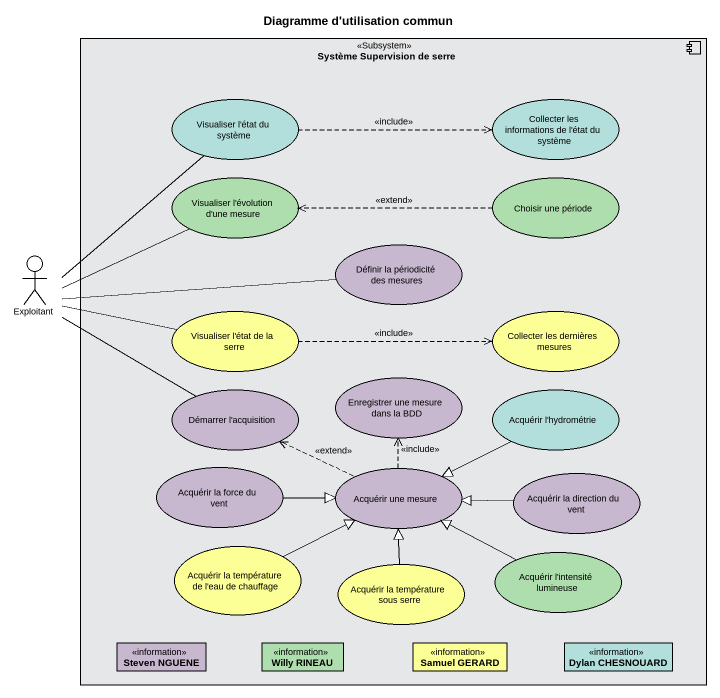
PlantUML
@startuml
title Diagramme d'utilisation commun
allowmixing
hide circle
hide empty members
component "Système Supervision de serre" as Système_Supervision_de_serre <<Subsystem>> #E5E7E9 {
  usecase "Visualiser l'état du système" as Visualiser_l_état_du_système #B2DFDB
  usecase "Collecter les informations de l'état du système" as Collecter_les_informations #B2DFDB
  usecase "Visualiser l'évolution d'une mesure" as Visualiser_l_évolution_d #AEDEAD
  usecase "Choisir une période" as Choisir_une_période #AEDEAD
  usecase "Définir la périodicité des mesures" as Définir_la_périodicité_des #C7B7CF
  usecase "Visualiser l'état de la serre" as Visualiser_l_état_de_la #FBFF95
  usecase "Collecter les dernières mesures" as Collecter_les_dernières #FBFF95
  usecase "Démarrer l'acquisition" as Démarrer_l_acquisition #C7B7CF
  usecase "Enregistrer une mesure dans la BDD" as Enregistrer_une_mesure_dans #C7B7CF
  usecase "Acquérir l'hydrométrie" as Acquérir_l_hydrométrie #B2DFDB
  usecase "Acquérir la force du vent" as Acquérir_la_force_du_vent #C7B7CF
  usecase "Acquérir une mesure" as Acquérir_une_mesure #C7B7CF
  usecase "Acquérir la direction du vent" as Acquérir_la_direction_du #C7B7CF
  usecase "Acquérir la température de l'eau de chauffage" as Acquérir_la_température_de #FBFF95
  usecase "Acquérir l'intensité lumineuse" as Acquérir_l_intensité #AEDEAD
  usecase "Acquérir la température sous serre" as Acquérir_la_température #FBFF95
  class "Steven NGUENE" as Steven_NGUENE <<information>> #C7B7CF
  class "Willy RINEAU" as Willy_RINEAU <<information>> #AEDEAD
  class "Samuel GERARD" as Samuel_GERARD <<information>> #FBFF95
  class "Dylan CHESNOUARD" as Dylan_CHESNOUARD <<information>> #B2DFDB
}
actor Exploitant
Visualiser_l_état_du_système .right.> Collecter_les_informations : <<include>>
Choisir_une_période .left.> Visualiser_l_évolution_d : <<extend>>
Exploitant -up- Visualiser_l_état_du_système
Exploitant -right- Visualiser_l_évolution_d
Exploitant -right- Définir_la_périodicité_des
Exploitant -right- Visualiser_l_état_de_la
Exploitant -right- Démarrer_l_acquisition
Visualiser_l_état_de_la .right.> Collecter_les_dernières : <<include>>
Acquérir_l_hydrométrie -left-|> Acquérir_une_mesure
Acquérir_la_force_du_vent -right-|> Acquérir_une_mesure
Acquérir_une_mesure .left.> Démarrer_l_acquisition : <<extend>>
Acquérir_une_mesure .up.> Enregistrer_une_mesure_dans : <<include>>
Acquérir_la_direction_du -left-|> Acquérir_une_mesure
Acquérir_la_température_de -right-|> Acquérir_une_mesure
Acquérir_l_intensité -left-|> Acquérir_une_mesure
Acquérir_la_température -up-|> Acquérir_une_mesure
@enduml
